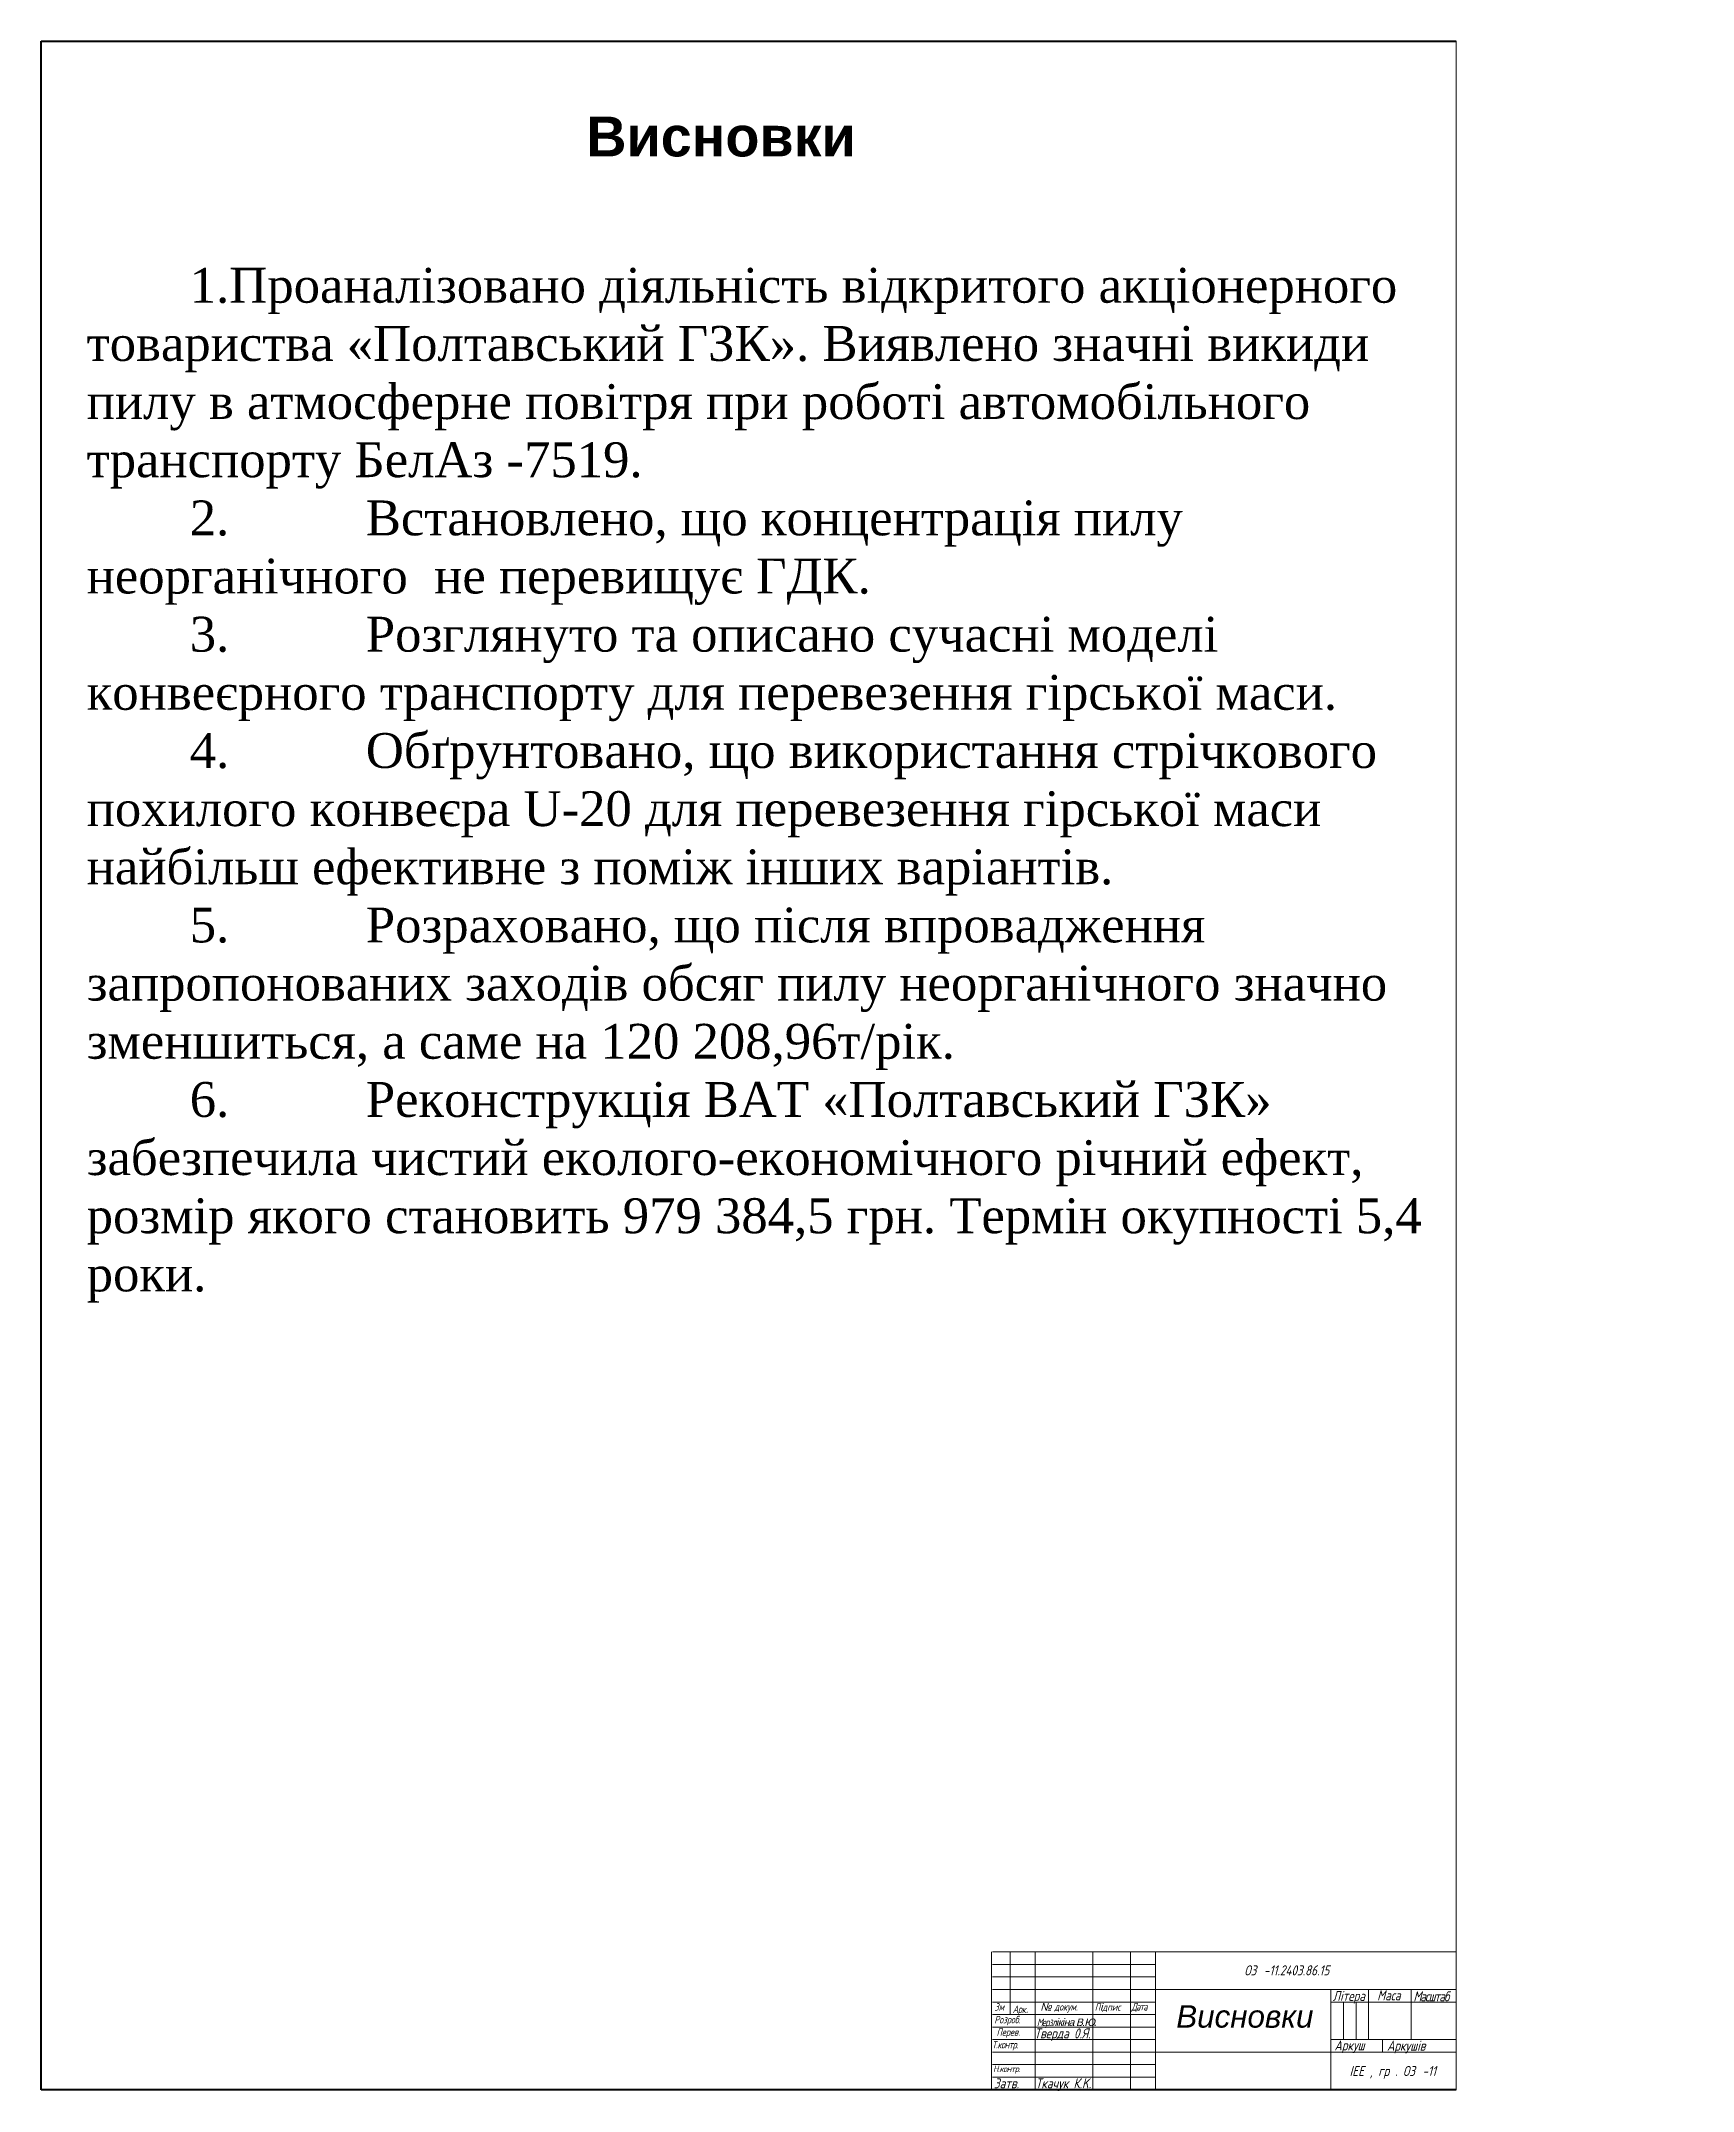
# Model space of a CAD drawing. Header units: millimetres. Extents: x 1951 to 2614, y 1478 to 2301.
import ezdxf

# ---------------------------------------------------------------- set-up
doc = ezdxf.new("R2010")
doc.units = ezdxf.units.MM
doc.linetypes.add('K5LT_THIN', pattern=[0])
doc.layers.add('вдб', color=7, linetype='Continuous', lineweight=40)
doc.layers.add('ИМЕНА', color=7, linetype='Continuous')
doc.styles.get("Standard").update_dxf_attribs({"font": 'arial.ttf'})
doc.styles.add('стиль2', font='', dxfattribs={"oblique": 15, "height": 4})
doc.styles.get('стиль2').set_extended_font_data('GOST type A')

msp = doc.modelspace()

# ---------------------------------------------------------------- linework, layer by layer
at = {"linetype": 'Continuous', "lineweight": 20}
msp.add_line((2519.25, 1478.86), (2519.25, 2301.11), dxfattribs=at)
at = {"lineweight": 18}
msp.add_line((2332.8, 1479.23), (2332.8, 1534.25), dxfattribs=at)
at = {"color": 7, "linetype": 'Continuous', "lineweight": 20}
for p, q in [((2333.15, 1534.25), (2519.25, 1534.25)), ((2340.19, 1509.1), (2340.19, 1534.25)), ((2350.25, 1478.93), (2350.25, 1534.25)), ((2373.39, 1478.93), (2373.39, 1534.25)), ((2388.48, 1478.93), (2388.48, 1534.25)), ((2398.54, 1478.93), (2398.54, 1534.25)), ((2333.15, 1529.22), (2398.54, 1529.22)), ((2333.15, 1524.19), (2398.54, 1524.19)), ((2333.15, 1519.16), (2398.54, 1519.16)), ((2333.15, 1514.13), (2398.54, 1514.13)), ((2398.54, 1519.16), (2519.25, 1519.16)), ((2468.95, 1478.93), (2468.95, 1519.16)), ((2468.95, 1514.13), (2484.04, 1514.13)), ((2473.95, 1499.05), (2473.95, 1514.13)), ((2479, 1499.05), (2479, 1514.13)), ((2484.04, 1499.05), (2484.04, 1519.16)), ((2484.04, 1514.13), (2519.25, 1514.13)), ((2501.14, 1499.05), (2501.14, 1519.16)), ((2333.15, 1509.1), (2398.54, 1509.1)), ((2468.95, 1499.05), (2519.25, 1499.05)), ((2489.65, 1494.02), (2489.65, 1499.05)), ((2398.54, 1494.02), (2468.95, 1494.02)), ((2468.95, 1494.02), (2519.25, 1494.02))]:
    msp.add_line(p, q, dxfattribs=at)
at = {"color": 7, "linetype": 'K5LT_THIN', "lineweight": 18}
for p, q in [((2333.15, 1504.08), (2398.54, 1504.08)), ((2333.15, 1499.05), (2398.54, 1499.05)), ((2333.15, 1494.02), (2398.54, 1494.02)), ((2333.15, 1488.99), (2398.54, 1488.99)), ((2333.15, 1483.96), (2398.54, 1483.96))]:
    msp.add_line(p, q, dxfattribs=at)
at = {"layer": 'вдб'}
for p, q in [((1951.34, 1478.86), (1951.34, 2301.11)), ((1951.34, 2301.11), (2519.25, 2301.11)), ((2519.25, 1478.86), (1951.34, 1478.86))]:
    msp.add_line(p, q, dxfattribs=at)

# ---------------------------------------------------------------- texts
at = {"style": 'стиль2', "oblique": 15}
for s, height, p in [('ОЗ', 4.024, (2434.19, 1524.82)), ('-11.2403.86.15', 4.0239, (2442.02, 1524.82)), ('Тверда 0.Я.', 4.0239, (2349.95, 1499.51)), ('Ткачук К.K.', 4.0239, (2350.44, 1479.51)), ('IЕЕ', 4.024, (2476.43, 1484.43)), (', ', 4.024, (2484.61, 1484.43)), ('гр', 4.024, (2487.93, 1484.43)), ('. ', 4.024, (2494.65, 1484.43)), ('ОЗ', 4.024, (2497.85, 1484.43)), ('-11', 4.024, (2505.67, 1484.43))]:
    msp.add_text(s, height=height, dxfattribs=at).set_placement(p)
at = {"attachment_point": 1}
for s, width, heights, insert, char_height in [('\\pi174.37;{\\fArial|b1|i0|c204|p34;Висновки}', 453.7071, [49.39], (1995.78, 2270.78), 16), ('\\pi41.359;{\\fTimes New Roman|b0|i0|c204|p18;1.Проаналізовано діяльність відкритого акціонерного \\P\\pi0;товариства «Полтавський ГЗК». Виявлено значні викиди \\H1.8806x; \\H0.53173x;\\Pпилу в атмосферне повітря при роботі автомобільного \\H1.5871x; \\H0.63008x;\\Pтранспорту БелАз -7519. \\H1.6597x; \\H0.60251x;\\P\\pi41.359;2.^IВстановлено, що концентрація пилу \\H1.6387x; \\H0.61025x;\\P\\pi0;неорганічного  не перевищує ГДК.\\H1.6678x; \\H0.59961x;\\P\\pi41.359;3.^IРозглянуто та описано сучасні моделі \\H1.6581x; \\H0.60311x;\\P\\pi0;конвеєрного транспорту для перевезення гірської маси.\\H1.6613x; \\H0.60194x;\\P\\pi41.359;4.^IОбґрунтовано, що використання стрічкового \\H1.6602x; \\H0.60233x;\\P\\pi0;похилого конвеєра U-20 для перевезення гірської маси \\H1.6606x; \\H0.6022x;\\Pнайбільш ефективне з поміж інших варіантів.\\H1.6605x; \\H0.60224x;\\P\\pi41.359;5.^IРозраховано, що після впровадження \\H1.6605x; \\H0.60223x;\\P\\pi0;запропонованих заходів обсяг пилу неорганічного значно \\H1.6605x; \\H0.60223x;\\Pзменшиться, а саме на 120\\~208,96т/рік.\\H1.6605x; \\H0.60223x;\\P\\pi41.359;6.^IРеконструкція ВАТ «Полтавський ГЗК» \\H1.6605x; \\H0.60223x;\\P\\pi0;забезпечила чистий еколого-економічного річний ефект, \\H1.6605x; \\H0.60223x;\\Pрозмір якого становить 979\\~384,5 грн. Термін окупності 5,4 \\H1.6605x; \\H0.60223x;\\Pроки.\\H1.6353x; \\H0.61153x;\\P}', 542.3414, [693.98], (1969.67, 2210.08), 14), ('{\\fArial|b0|i1|c204|p34;Висновки}', 59.4426, [10.02], (2406.88, 1512.84), 9)]:
    msp.add_mtext_dynamic_manual_height_columns(s, width=width, gutter_width=12.5, heights=heights, dxfattribs=dict(at, insert=insert, char_height=char_height))
at = {"color": 7, "attachment_point": 1, "style": 'стиль2'}
for s, insert, char_height in [('Літера', (2469.65, 1518.61), 4.024), ('Маса', (2487.49, 1518.83), 4.024), ('{\\T0.8;Масштаб}', (2502.04, 1518.41), 4.0239), ('Зм', (2333.95, 1513.68), 3), ('Розроб.', (2333.87, 1508.57), 3), ('{\\H0.74555x;\\T0.95;Арк\\H1.3413x;.}', (2341.22, 1513.72), 4.0239), ('{\\fArial|b0|i0|c0|p34;№ }докум.', (2352.32, 1513.68), 3), ('П{\\fArial|b0|i0|c204|p34;і}дпис', (2374.17, 1513.6), 3), ('{\\T0.75;Дата}', (2388.89, 1513.72), 3), ('{\\T0.9;Т.контр.}', (2332.93, 1498.51), 3), ('Перев.', (2334.76, 1503.57), 3), ('Аркуш', (2470.37, 1498.74), 4.024), ('Аркушів', (2491.46, 1498.6), 4.024), ('{\\T0.9;Н.контр.}', (2333.36, 1488.56), 2.5), ('Затв.', (2333.7, 1483.51), 4.024)]:
    msp.add_mtext(s, dxfattribs=dict(at, insert=insert, char_height=char_height))
at = {"color": 7, "insert": (2350.96, 1507.9), "char_height": 3.4, "width": 33.673, "attachment_point": 1, "style": 'стиль2'}
msp.add_mtext('{\\H0.88235x;\\T0.75;Мерзл\\fArial|b0|i0|c204|p34;ікіна В.Ю\\H1.1333x;.}', dxfattribs=at)
at = {"layer": 'ИМЕНА', "color": 7, "linetype": 'Continuous', "insert": (2614.22, 1665.26), "char_height": 4, "width": 39.9722, "attachment_point": 1}
msp.add_mtext('\\pt84;{\\fTimes New Roman|b1|i0|c204|p18;   }', dxfattribs=at)

doc.saveas('drawing.dxf')
